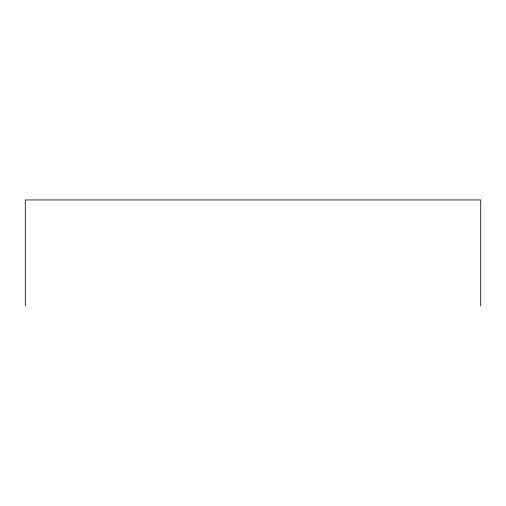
<?xml version="1.0" encoding="UTF-8"?>
<svg xmlns="http://www.w3.org/2000/svg" width="506" height="506" viewBox="0 0 506 506"><rect width="100%" height="100%" fill="white"/><g stroke="black" fill="none" stroke-linecap="round" stroke-linejoin="round"><path stroke-width="0.76" d="M480.7 306.041L480.7 199.959L25.3 199.959L25.3 306.041"/></g></svg>
